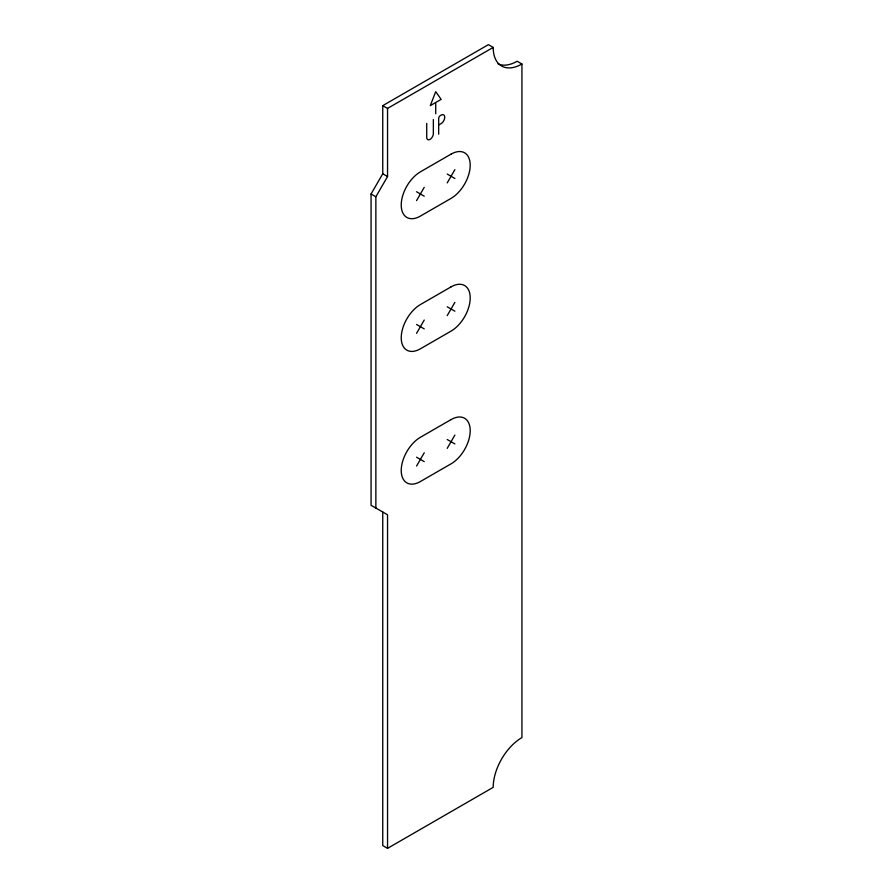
<?xml version="1.0" encoding="UTF-8"?>
<svg xmlns="http://www.w3.org/2000/svg" width="893" height="893" viewBox="0 0 893 893"><rect width="100%" height="100%" fill="white"/><g stroke="black" fill="none" stroke-linecap="round" stroke-linejoin="round"><path stroke-width="1.34" d="M387.54 848.35L387.54 514.781L371.064 505.271L371.064 194.004L382.751 173.767L382.751 105.642L488.404 44.65L493.193 47.418A40.643 23.464 -60 0 0 521.936 64.006L521.936 737.585A40.643 23.464 -60 0 0 493.193 787.358L387.54 848.35L382.751 845.582L382.751 512.013M375.864 508.039L375.864 196.773L387.54 176.535L387.54 108.41L382.751 105.642M416.562 200.601L424.231 187.329M447.214 182.909L454.883 169.637M416.562 333.323L424.231 320.051M447.214 315.631L454.883 302.359M416.562 466.046L424.231 452.773M447.214 448.353L454.883 435.081M387.54 108.41L493.193 47.418M435.337 102.728L430.292 105.642L435.717 91.655L441.153 99.38L435.717 102.505L435.717 113.779M439.055 124.808L441.03 123.669A5.224 3.014 -60 0 0 444.725 117.273A5.224 3.014 -60 0 0 441.03 115.141L440.472 115.465A2.545 1.462 -60 0 0 438.675 118.568L438.675 134.196M521.936 64.006L517.136 61.237A40.643 23.464 -60 0 1 497.97 63.849M447.214 174.057L454.883 178.477M416.562 191.749L424.231 196.181M382.751 173.767L387.54 176.535M371.064 194.004L375.864 196.773M447.214 306.779L454.883 311.199M416.562 324.472L424.231 328.903M447.214 439.501L454.883 443.933M416.562 457.205L424.231 461.625M433.351 119.573L433.351 133.637A4.688 2.701 -60 0 1 430.035 139.375A4.688 2.701 -60 0 1 426.72 137.466L426.72 123.401M451.054 154.143L420.402 171.847A27.091 15.639 -60 0 0 401.236 205.022A27.091 15.639 -60 0 0 420.402 216.084L451.054 198.391A27.091 15.639 -60 0 0 470.209 165.205A27.091 15.639 -60 0 0 451.054 154.143M451.054 286.876L420.402 304.569A27.091 15.639 -60 0 0 401.236 337.744A27.091 15.639 -60 0 0 420.402 348.806L451.054 331.113A27.091 15.639 -60 0 0 470.209 297.927A27.091 15.639 -60 0 0 451.054 286.876M451.054 419.598L420.402 437.291A27.091 15.639 -60 0 0 401.236 470.477A27.091 15.639 -60 0 0 420.402 481.528L451.054 463.835A27.091 15.639 -60 0 0 470.209 430.66A27.091 15.639 -60 0 0 451.054 419.598"/></g></svg>
